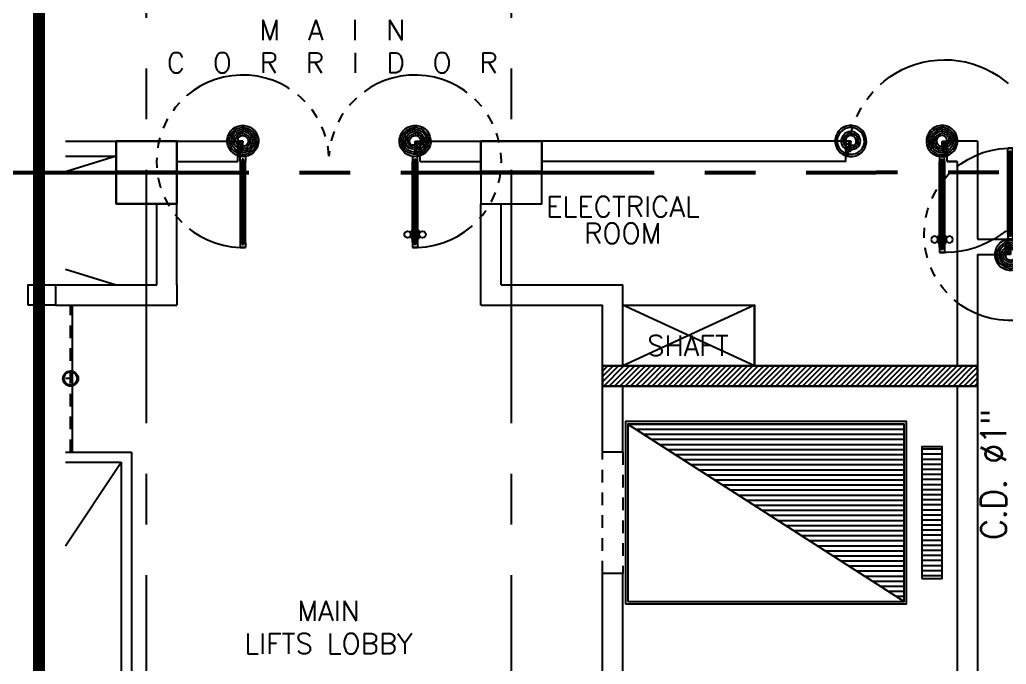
# Model space of a CAD drawing. Extents: x 417866029 to 417866302, y 43498045 to 43498122.
# Drawn here: x 417866034.15 to 417866043.89, y 43498074.12 to 43498080.49 of the extents above; entities that cross this region are included whole.
import ezdxf
from ezdxf.enums import TextEntityAlignment as Align

# ---------------------------------------------------------------- set-up
doc = ezdxf.new("R2010")
doc.units = 0
doc.header["$MEASUREMENT"] = 0
for name, pattern in [('CENTER2', [1.125, 0.75, -0.125, 0.125, -0.125]), ('CENTERX2', [4, 2.5, -0.5, 0.5, -0.5]), ('HIDDEN', [0.375, 0.25, -0.125]), ('HIDDEN2', [0.1875, 0.125, -0.0625])]:
    doc.linetypes.add(name, pattern=pattern)
doc.layers.get('0').update_dxf_attribs({"linetype": 'CONTINUOUS'})
for name, color, linetype in [('AC-TEXT', 2, 'CONTINUOUS'), ('AXES', 11, 'CENTERX2'), ('COL', 11, 'CONTINUOUS'), ('DOOR', 11, 'CONTINUOUS'), ('ELEV', 2, 'CONTINUOUS'), ('HAT', 11, 'CONTINUOUS'), ('HIDDEN', 11, 'HIDDEN2'), ('LIFTS', 11, 'CONTINUOUS'), ('RM-NAME', 11, 'CONTINUOUS'), ('SHAFT', 11, 'CONTINUOUS'), ('STR', 11, 'CONTINUOUS'), ('WALL', 11, 'CONTINUOUS')]:
    doc.layers.add(name, color=color, linetype=linetype)
doc.styles.add('ROMANS', font='ROMANS.shx', dxfattribs={"width": 0.6})

# ---------------------------------------------------------------- blocks, each defined once
blk = doc.blocks.new('*X30')
at = {"color": 0}
for p, q in [((503898.8980285886, 131750), (506611.9327893695, 131750)), ((503976.7551405845, 131700), (506611.9327893695, 131700)), ((504054.6122525804, 131650), (506611.9327893695, 131650)), ((504132.4693645762, 131600), (506611.9327893695, 131600)), ((504210.3264765721, 131550), (506611.9327893695, 131550)), ((504288.183588568, 131500), (506611.9327893695, 131500)), ((504366.0407005639, 131450), (506611.9327893695, 131450)), ((504443.8978125597, 131400), (506611.9327893695, 131400)), ((504521.7549245557, 131350), (506611.9327893695, 131350)), ((504599.6120365515, 131300), (506611.9327893695, 131300)), ((504677.4691485474, 131250), (506611.9327893695, 131250)), ((504755.3262605433, 131200), (506611.9327893695, 131200)), ((504833.1833725392, 131150), (506611.9327893695, 131150)), ((504911.040484535, 131100), (506611.9327893695, 131100)), ((504988.8975965309, 131050), (506611.9327893695, 131050)), ((505066.7547085268, 131000), (506611.9327893695, 131000)), ((505144.6118205227, 130950), (506611.9327893695, 130950)), ((505222.4689325186, 130900), (506611.9327893695, 130900)), ((505300.3260445144, 130850), (506611.9327893695, 130850)), ((505378.1831565103, 130800), (506611.9327893695, 130800)), ((505456.0402685062, 130750), (506611.9327893695, 130750)), ((505533.8973805021, 130700), (506611.9327893695, 130700)), ((505611.7544924979, 130650), (506611.9327893695, 130650)), ((505689.6116044939, 130600), (506611.9327893695, 130600)), ((505767.4687164897, 130550), (506611.9327893695, 130550)), ((505845.3258284856, 130500), (506611.9327893695, 130500)), ((505923.1829404815, 130450), (506611.9327893695, 130450)), ((506001.0400524774, 130400), (506611.9327893695, 130400)), ((506078.8971644733, 130350), (506611.9327893695, 130350)), ((506156.7542764691, 130300), (506611.9327893695, 130300)), ((506234.611388465, 130250), (506611.9327893695, 130250)), ((506312.4685004609, 130200), (506611.9327893695, 130200)), ((506390.3256124568, 130150), (506611.9327893695, 130150)), ((506468.1827244526, 130100), (506611.9327893695, 130100)), ((506546.0398364485, 130050), (506611.9327893695, 130050))]:
    blk.add_line(p, q, dxfattribs=at)
blk = doc.blocks.new('*X29')
at = {"color": 0}
for p, q in [((140176.4757005259, 227700), (140376.4757005259, 227700)), ((140176.4757005259, 227650), (140376.4757005259, 227650)), ((140176.4757005259, 227600), (140376.4757005259, 227600)), ((140176.4757005259, 227550), (140376.4757005259, 227550)), ((140176.4757005259, 227500), (140376.4757005259, 227500)), ((140176.4757005259, 227450), (140376.4757005259, 227450)), ((140176.4757005259, 227400), (140376.4757005259, 227400)), ((140176.4757005259, 227350), (140376.4757005259, 227350)), ((140176.4757005259, 227300), (140376.4757005259, 227300)), ((140176.4757005259, 227250), (140376.4757005259, 227250)), ((140176.4757005259, 227200), (140376.4757005259, 227200)), ((140176.4757005259, 227150), (140376.4757005259, 227150)), ((140176.4757005259, 227100), (140376.4757005259, 227100)), ((140176.4757005259, 227050), (140376.4757005259, 227050)), ((140176.4757005259, 227000), (140376.4757005259, 227000)), ((140176.4757005259, 226950), (140376.4757005259, 226950)), ((140176.4757005259, 226900), (140376.4757005259, 226900)), ((140176.4757005259, 226850), (140376.4757005259, 226850)), ((140176.4757005259, 226800), (140376.4757005259, 226800)), ((140176.4757005259, 226750), (140376.4757005259, 226750)), ((140176.4757005259, 226700), (140376.4757005259, 226700)), ((140176.4757005259, 226650), (140376.4757005259, 226650)), ((140176.4757005259, 226600), (140376.4757005259, 226600)), ((140176.4757005259, 226550), (140376.4757005259, 226550)), ((140176.4757005259, 226500), (140376.4757005259, 226500)), ((140176.4757005259, 226450), (140376.4757005259, 226450))]:
    blk.add_line(p, q, dxfattribs=at)
blk = doc.blocks.new('A$C272A55A0')
at = {"layer": 'DOOR', "color": 0, "linetype": 'ByBlock'}
for p, q in [((-0.0001203324354719371, 900.3541752648598), (-0.0001203324500238523, 1050.354175264831)), ((49.99987966756453, 1050.354175264918), (-0.0001203324354719371, 1050.354175264918)), ((49.99987966756453, 950.354175264918), (49.99987966756453, 1050.354175264918)), ((1749.999879667535, 950.354175264918), (1749.999879667535, 1050.354175264918)), ((1749.999879667535, 1050.354175264918), (1799.999879667535, 1050.354175264918)), ((1799.999879667535, 1050.354175264918), (1799.999879667535, 900.354175264918)), ((-0.0001203324354719371, 900.354175264918), (24.99987966756453, 900.354175264918)), ((24.99987966756453, 950.354175264918), (49.99987966756453, 950.354175264918)), ((24.99987966756453, 900.354175264918), (24.99987966756453, 950.354175264918)), ((74.99987966756453, 900.354175264918), (24.99987966756453, 900.354175264918)), ((24.99987966756453, 850.354175264918), (24.99987966756453, 900.354175264918)), ((74.99987966756453, 900.354175264918), (74.99987966756453, 850.354175264918)), ((1724.999879667535, 900.354175264918), (1774.999879667535, 900.354175264918)), ((1724.999879667535, 900.354175264918), (1724.999879667535, 850.354175264918)), ((1774.999879667535, 950.354175264918), (1749.999879667535, 950.354175264918)), ((1774.999879667535, 900.354175264918), (1774.999879667535, 950.354175264918)), ((1799.999879667535, 900.354175264918), (1774.999879667535, 900.354175264918)), ((1774.999879667535, 850.354175264918), (1774.999879667535, 900.354175264918)), ((41.99987966756453, 850.354175264918), (24.99987966756453, 850.354175264918)), ((57.99987966756453, 870.354175264918), (41.99987966756453, 870.354175264918)), ((41.99987966756453, 870.354175264918), (41.99987966756453, 850.354175264918)), ((57.99987966756453, 850.354175264918), (57.99987966756453, 870.354175264918)), ((74.99987966756453, 850.354175264918), (57.99987966756453, 850.354175264918)), ((1724.999879667535, 850.354175264918), (1741.999879667535, 850.354175264918)), ((1741.999879667535, 870.354175264918), (1757.999879667535, 870.354175264918)), ((1741.999879667535, 850.354175264918), (1741.999879667535, 870.354175264918)), ((1757.999879667535, 870.354175264918), (1757.999879667535, 850.354175264918)), ((1757.999879667535, 850.354175264918), (1774.999879667535, 850.354175264918)), ((1717.799879667495, 160.1117180435103), (1708.799879667495, 160.1117180435103)), ((1708.799879667495, 95.31171804352198), (1708.799879667495, 160.1117180435103)), ((1724.999879667535, 172.7117180435162), (1717.799879667495, 172.7117180435162)), ((1717.799879667495, 172.7117180435162), (1717.799879667495, 82.71171804351616)), ((1717.799879667495, 95.31171804352198), (1717.799879667495, 160.1117180435103)), ((1774.999879667535, 172.7117180435162), (1782.199879667576, 172.7117180435162)), ((1782.199879667576, 172.7117180435162), (1782.199879667576, 82.71171804351616)), ((1782.199879667576, 160.1117180435103), (1791.199879667576, 160.1117180435103)), ((1782.199879667576, 95.31171804352198), (1782.199879667576, 160.1117180435103)), ((1791.199879667576, 95.31171804352198), (1791.199879667576, 160.1117180435103)), ((24.99987966756453, 50.35417526491801), (41.99987966753542, 50.35417526491801)), ((24.99987966756453, 50.35417526491801), (24.99987966756453, 0.3541752649180125)), ((24.99987966756453, 0.3541752649180125), (74.99987966756453, 0.3541752649180125)), ((74.99987966756453, 0.3541752649180125), (24.99987966756453, 0.3541752649180125)), ((41.99987966753542, 50.35417526491801), (41.99987966753542, 30.35417526491801)), ((41.99987966756453, 30.35417526491801), (57.99987966756453, 30.35417526491801)), ((57.99987966756453, 50.35417526491801), (74.99987966756453, 50.35417526491801)), ((57.99987966756453, 50.35417526491801), (57.99987966756453, 30.35417526491801)), ((74.99987966756453, 50.35417526491801), (74.99987966704066, 0.3541752648889087)), ((1717.799879667495, 95.31171804352198), (1708.799879667495, 95.31171804352198)), ((1724.999879667535, 82.71171804351616), (1717.799879667495, 82.71171804351616)), ((1741.999879667535, 50.35417526491801), (1724.999879667535, 50.35417526491801)), ((1724.999879667535, 50.35417526491801), (1724.999879668059, 0.3541752648889087)), ((1774.999879667535, 0.3541752649180125), (1724.999879667535, 0.3541752649180125)), ((1724.999879667535, 0.3541752649180125), (1774.999879667535, 0.3541752649180125)), ((1741.999879667535, 50.35417526491801), (1741.999879667535, 30.35417526491801)), ((1757.999879667535, 30.35417526491801), (1741.999879667535, 30.35417526491801)), ((1774.999879667535, 50.35417526491801), (1757.999879667565, 50.35417526491801)), ((1757.999879667565, 50.35417526491801), (1757.999879667565, 30.35417526491801)), ((1774.999879667535, 82.71171804351616), (1782.199879667576, 82.71171804351616)), ((1774.999879667535, 50.35417526491801), (1774.999879667535, 0.3541752649180125)), ((1782.199879667576, 95.31171804352198), (1791.199879667576, 95.31171804352198))]:
    blk.add_line(p, q, dxfattribs=at)
at = {"layer": 'DOOR', "color": 9, "linetype": 'ByBlock'}
for p, q in [((49.99987966756453, 1050.354175264918), (-0.0001203324354719371, 1010.208440949064)), ((49.99987966756453, 1050.354175264918), (-0.0001203324354719371, 936.6442452724732)), ((49.99987966756453, 1050.354175264918), (36.64259362407029, 950.354175264918)), ((1749.999879667535, 1050.354175264918), (1799.999879667535, 1010.208440949064)), ((1749.999879667535, 1050.354175264918), (1799.999879667535, 936.6442452724732)), ((1749.999879667535, 1050.354175264918), (1763.35716571103, 950.354175264918))]:
    blk.add_line(p, q, dxfattribs=at)
at = {"layer": 'DOOR', "linetype": 'ByBlock'}
for p, q in [((24.99987966756453, 850.354175264918), (24.99987966756453, 50.35417526491801)), ((41.99987966756453, 850.354175264918), (41.99987966753542, 50.35417526491801)), ((57.99987966756453, 850.354175264918), (57.99987966756453, 50.35417526491801)), ((74.99987966756453, 50.35417526491801), (74.99987966756453, 850.354175264918)), ((1724.999879667535, 50.35417526491801), (1724.999879667535, 850.354175264918)), ((1741.999879667535, 850.354175264918), (1741.999879667535, 50.35417526491801)), ((1757.999879667535, 850.354175264918), (1757.999879667565, 50.35417526491801)), ((1774.999879667535, 850.354175264918), (1774.999879667535, 50.35417526491801))]:
    blk.add_line(p, q, dxfattribs=at)
at = {"layer": 'DOOR', "color": 0, "linetype": 'ByBlock'}
for centre in [(1676.468935452576, 127.7117180435162), (1823.530823882553, 127.7117180435162)]:
    blk.add_circle(centre, 32.39999999998526, dxfattribs=at)
at = {"layer": 'DOOR', "color": 9, "linetype": 'ByBlock'}
for centre, radius, start, end in [((49.99987966756453, 1050.354175264918), 54.40195781277725, 203.2073828919769, 270), ((49.99987966756453, 1050.354175264918), 74.40195781277725, 227.7764264168309, 270), ((49.99987966756453, 1050.354175264918), 34.40195781277725, 180, 270), ((49.99987966756453, 1050.354175264918), 14.40195781277725, 180, 270), ((1749.999879667535, 1050.354175264918), 14.40195781277725, 270, 0), ((1749.999879667535, 1050.354175264918), 34.40195781277725, 270, 0), ((1749.999879667535, 1050.354175264918), 54.40195781277725, 270, 336.7926171080232), ((1749.999879667535, 1050.354175264918), 74.40195781277725, 270, 312.2235735831691), ((49.99987966756453, 1050.354175264918), 94.40195781277725, 238.0181880330829, 270), ((49.99987966756453, 1050.354175264918), 114.4019578127773, 244.083841882062, 257.3774258712915), ((49.99987966756453, 1050.354175264918), 134.4019578127773, 248.1598493930308, 259.2800236451595), ((49.99987966756453, 1050.354175264918), 154.4019578127773, 251.1052885492919, 256.2857707775486), ((1749.999879667535, 1050.354175264918), 94.40195781277725, 270, 301.9818119669171), ((1749.999879667535, 1050.354175264918), 114.4019578127773, 282.6225741287084, 295.916158117938), ((1749.999879667535, 1050.354175264918), 134.4019578127773, 280.7199763548405, 291.8401506069692), ((1749.999879667535, 1050.354175264918), 154.4019578127773, 283.7142292224514, 288.8947114507081)]:
    blk.add_arc(centre, radius, start, end, dxfattribs=at)
at = {"layer": 'DOOR', "linetype": 'HIDDEN', "ltscale": 0.5}
for centre, radius, start, end in [((49.99987966756453, 851.395841931575), 851.4087845464003, 268.3173765331032, 3.296482377102192), ((1749.999879667521, 851.3958419315459), 851.4087845463584, 176.7035176228957, 271.6826234668978)]:
    blk.add_arc(centre, radius, start, end, dxfattribs=at)
at = {"layer": 'WALL', "linetype": 'ByBlock'}
blk.add_line((1799.999879667565, 900.3541752650344), (1799.99987966755, 1050.354175265005), dxfattribs=at)
blk = doc.blocks.new('DOOR-10')
at = {"layer": 'DOOR', "color": 0, "linetype": 'ByBlock'}
for p, q in [((-25.69739139656303, 1099.999999999069), (-75.69739139656303, 1099.999999999069)), ((-75.69739139656303, 1099.999999999069), (-25.69739139656303, 1099.999999999069)), ((-75.69739139656303, 1049.999999999069), (-75.69739139603917, 1099.999999999098)), ((-25.69739139656303, 1049.999999999069), (-25.69739139656303, 1099.999999999069)), ((-82.89739139663288, 1005.042457220465), (-91.89739139663288, 1005.042457220465)), ((-91.89739139663288, 1005.042457220465), (-91.89739139663288, 940.2424572204764)), ((-75.69739139656303, 1017.642457220471), (-82.89739139663288, 1017.642457220471)), ((-82.89739139663288, 927.6424572204705), (-82.89739139663288, 1017.642457220471)), ((-82.89739139663288, 1005.042457220465), (-82.89739139663288, 940.2424572204764)), ((-58.69739139656303, 1049.999999999069), (-75.69739139656303, 1049.999999999069)), ((-42.69739139656303, 1069.999999999069), (-58.69739139656303, 1069.999999999069)), ((-58.69739139656303, 1049.999999999069), (-58.69739139656303, 1069.999999999069)), ((-42.69739139656303, 1049.999999999069), (-42.69739139656303, 1069.999999999069)), ((-25.69739139656303, 1049.999999999069), (-42.69739139656303, 1049.999999999069)), ((-25.69739139656303, 1017.642457220471), (-18.49739139649319, 1017.642457220471)), ((-18.49739139649319, 927.6424572204705), (-18.49739139649319, 1017.642457220471)), ((-18.49739139649319, 1005.042457220465), (-9.497391396493185, 1005.042457220465)), ((-18.49739139649319, 1005.042457220465), (-18.49739139649319, 940.2424572204764)), ((-9.497391396493185, 1005.042457220465), (-9.497391396493185, 940.2424572204764)), ((-82.89739139663288, 940.2424572204764), (-91.89739139663288, 940.2424572204764)), ((-75.69739139656303, 927.6424572204705), (-82.89739139663288, 927.6424572204705)), ((-25.69739139656303, 927.6424572204705), (-18.49739139649319, 927.6424572204705)), ((-18.49739139649319, 940.2424572204764), (-9.497391396493185, 940.2424572204764)), ((-75.69739139534067, 200), (-58.69739139534067, 200)), ((-75.69739139534067, 150), (-75.69739139534067, 200)), ((-58.69739139534067, 200), (-58.69739139534067, 180)), ((-42.69739139534067, 200), (-25.69739139534067, 200)), ((-42.69739139534067, 180), (-42.69739139534067, 200)), ((-25.69739139534067, 200), (-25.69739139534067, 150)), ((-1000.697391395341, 0), (-1000.697391395341, 150)), ((-1000.697391395341, 150), (-975.6973913953407, 150)), ((-1000.697391395341, 150), (-1000.697391395341, 0)), ((-975.6973913953407, 150), (-975.6973913953407, 100)), ((-975.6973913953407, 100), (-950.6973913953407, 100)), ((-950.6973913953407, 100), (-950.6973913953407, 0)), ((-75.69739139534067, 150), (-25.69739139534067, 150)), ((-58.69739139534067, 180), (-42.69739139534067, 180)), ((-50.69739139534067, 100), (-50.69739139534067, 0)), ((-25.69739139534067, 100), (-50.69739139534067, 100)), ((-0.6973913953406736, 150), (-25.69739139534067, 150)), ((-25.69739139534067, 150), (-25.69739139534067, 100)), ((-950.6973913953407, 0), (-1000.697391395341, 0)), ((-50.69739139534067, 0), (-0.6973913953406736, 0))]:
    blk.add_line(p, q, dxfattribs=at)
at = {"layer": 'DOOR', "linetype": 'ByBlock'}
for p, q in [((-75.69739139656303, 1049.999999999069), (-75.69739139534067, 200)), ((-58.69739139534067, 200), (-58.69739139656303, 1049.999999999069)), ((-42.69739139534067, 200), (-42.69739139656303, 1049.999999999069)), ((-25.69739139534067, 200), (-25.69739139656303, 1049.999999999069))]:
    blk.add_line(p, q, dxfattribs=at)
at = {"layer": 'DOOR', "color": 9, "linetype": 'ByBlock'}
for p, q in [((-950.6973913953407, 0), (-1000.697391395341, 113.7099299924448)), ((-950.6973913953407, 0), (-964.0546774388058, 100)), ((-50.69739139534067, 0), (-0.6973913953406736, 113.7099299924448)), ((-50.69739139534067, 0), (-37.34010535187554, 100)), ((-0.6973913953406736, 0), (-0.6973913953406736, 150)), ((-950.6973913953407, 0), (-1000.697391395341, 40.1457343158545)), ((-50.69739139534067, 0), (-0.6973913953406736, 40.1457343158545))]:
    blk.add_line(p, q, dxfattribs=at)
at = {"layer": 'DOOR', "color": 0, "linetype": 'ByBlock'}
for centre in [(-124.2283356115222, 972.6424572204705), (22.83355281845434, 972.6424572204705)]:
    blk.add_circle(centre, 32.39999999998526, dxfattribs=at)
at = {"layer": 'DOOR', "linetype": 'HIDDEN', "ltscale": 0.5}
blk.add_arc((-23.39897476031911, 149.138342134087), 952.2988064575108, 93.14815770431052, 179.9481576940245, dxfattribs=at)
at = {"layer": 'DOOR', "color": 9, "linetype": 'ByBlock'}
for centre, radius, start, end in [((-950.6973913953407, 0), 154.4019578127773, 103.7142292212167, 108.8947114515936), ((-950.6973913953407, 0), 134.4019578127773, 100.7199763555959, 111.8401506085482), ((-50.69739139534067, 0), 134.4019578127773, 68.15984939145177, 79.28002364440412), ((-50.69739139534067, 0), 114.4019578127773, 64.0838418833441, 77.3774258719247), ((-50.69739139534067, 0), 154.4019578127773, 71.10528854840643, 76.28577077878333), ((-950.6973913953407, 0), 94.40195781277725, 90, 121.981811965689), ((-950.6973913953407, 0), 74.40195781277725, 90, 132.2235735847074), ((-950.6973913953407, 0), 54.40195781277725, 90, 156.7926171089788), ((-950.6973913953407, 0), 34.40195781277725, 90, 180), ((-950.6973913953407, 0), 14.40195781277725, 90, 180), ((-50.69739139534067, 0), 94.40195781277725, 58.01818803431096, 90), ((-50.69739139534067, 0), 74.40195781277725, 47.7764264152926, 90), ((-50.69739139534067, 0), 54.40195781277725, 23.20738289102122, 90), ((-50.69739139534067, 0), 34.40195781277725, 0, 90), ((-50.69739139534067, 0), 14.40195781277725, 0, 90)]:
    blk.add_arc(centre, radius, start, end, dxfattribs=at)
blk = doc.blocks.new('RM1')
at = {"layer": 'RM-NAME', "style": 'ROMANS'}
for tag, p in [('ROOMNAME1', (0, 323.8095238059759)), ('ROOMNAME2', (0, 0))]:
    blk.add_attdef(tag, text='', height=200, dxfattribs=at).set_placement(p, align=Align.MIDDLE)
blk = doc.blocks.new('*X61')
at = {"color": 0}
for p, q in [((197838.5567844536, 143638.8220065047), (197999.4687517605, 143799.7339738116)), ((197838.5567844536, 143691.8550150937), (197946.4357431715, 143799.7339738116)), ((197838.5567844536, 143744.8880236827), (197893.4027345825, 143799.7339738116)), ((197852.5017603495, 143599.7339738117), (198052.5017603495, 143799.7339738116)), ((197905.5347689385, 143599.7339738117), (198105.5347689385, 143799.7339738116)), ((197958.5677775275, 143599.7339738117), (198158.5677775275, 143799.7339738116)), ((198011.6007861165, 143599.7339738117), (198211.6007861165, 143799.7339738116)), ((198064.6337947055, 143599.7339738117), (198264.6337947055, 143799.7339738116)), ((198117.6668032945, 143599.7339738117), (198317.6668032945, 143799.7339738116)), ((198170.6998118834, 143599.7339738117), (198370.6998118834, 143799.7339738116)), ((198223.7328204724, 143599.7339738117), (198423.7328204724, 143799.7339738116)), ((198276.7658290614, 143599.7339738117), (198476.7658290614, 143799.7339738116)), ((198329.7988376504, 143599.7339738117), (198529.7988376504, 143799.7339738116)), ((198382.8318462394, 143599.7339738117), (198582.8318462394, 143799.7339738116)), ((198435.8648548284, 143599.7339738116), (198635.8648548284, 143799.7339738116)), ((198488.8978634174, 143599.7339738116), (198688.8978634174, 143799.7339738116)), ((198541.9308720064, 143599.7339738116), (198741.9308720064, 143799.7339738116)), ((198594.9638805954, 143599.7339738116), (198794.9638805954, 143799.7339738116)), ((198647.9968891844, 143599.7339738116), (198847.9968891844, 143799.7339738116)), ((198701.0298977734, 143599.7339738116), (198901.0298977734, 143799.7339738116)), ((198754.0629063623, 143599.7339738116), (198954.0629063623, 143799.7339738116)), ((198807.0959149514, 143599.7339738116), (199007.0959149514, 143799.7339738116)), ((198860.1289235403, 143599.7339738116), (199060.1289235403, 143799.7339738116)), ((198913.1619321293, 143599.7339738116), (199113.1619321293, 143799.7339738116)), ((198966.1949407183, 143599.7339738116), (199166.1949407183, 143799.7339738116)), ((199019.2279493073, 143599.7339738116), (199219.2279493073, 143799.7339738116)), ((199072.2609578963, 143599.7339738116), (199272.2609578963, 143799.7339738116)), ((199125.2939664853, 143599.7339738116), (199325.2939664853, 143799.7339738116)), ((199178.3269750743, 143599.7339738116), (199378.3269750743, 143799.7339738116)), ((199231.3599836633, 143599.7339738116), (199431.3599836633, 143799.7339738116)), ((199284.3929922523, 143599.7339738116), (199484.3929922523, 143799.7339738116)), ((199337.4260008413, 143599.7339738116), (199537.4260008413, 143799.7339738116)), ((199390.4590094303, 143599.7339738116), (199590.4590094303, 143799.7339738116)), ((199443.4920180192, 143599.7339738116), (199643.4920180192, 143799.7339738116)), ((199496.5250266082, 143599.7339738116), (199696.5250266082, 143799.7339738116)), ((199549.5580351972, 143599.7339738116), (199749.5580351972, 143799.7339738116)), ((199602.5910437862, 143599.7339738116), (199802.5910437862, 143799.7339738116)), ((199655.6240523752, 143599.7339738116), (199855.6240523752, 143799.7339738116)), ((199708.6570609642, 143599.7339738116), (199908.6570609642, 143799.7339738116)), ((199761.6900695532, 143599.7339738116), (199961.6900695532, 143799.7339738116)), ((199814.7230781422, 143599.7339738116), (200014.7230781422, 143799.7339738116)), ((199867.7560867312, 143599.7339738116), (200067.7560867312, 143799.7339738116)), ((199920.7890953202, 143599.7339738116), (200120.7890953202, 143799.7339738116)), ((199973.8221039091, 143599.7339738116), (200173.8221039092, 143799.7339738116)), ((200026.8551124981, 143599.7339738116), (200226.8551124981, 143799.7339738116)), ((200079.8881210871, 143599.7339738116), (200279.8881210871, 143799.7339738116)), ((200132.9211296761, 143599.7339738116), (200332.9211296761, 143799.7339738116)), ((200185.9541382651, 143599.7339738116), (200385.9541382651, 143799.7339738116)), ((200238.9871468541, 143599.7339738116), (200438.9871468541, 143799.7339738116)), ((200292.0201554431, 143599.7339738116), (200492.0201554431, 143799.7339738116)), ((200345.0531640321, 143599.7339738116), (200545.0531640321, 143799.7339738116)), ((200398.0861726211, 143599.7339738116), (200598.0861726211, 143799.7339738116)), ((200451.1191812101, 143599.7339738116), (200651.1191812101, 143799.7339738116)), ((200504.1521897991, 143599.7339738116), (200704.1521897991, 143799.7339738116)), ((200557.185198388, 143599.7339738116), (200757.1851983881, 143799.7339738116)), ((200610.218206977, 143599.7339738116), (200810.218206977, 143799.7339738116)), ((200663.251215566, 143599.7339738116), (200863.251215566, 143799.7339738116)), ((200716.284224155, 143599.7339738116), (200916.284224155, 143799.7339738116)), ((200769.317232744, 143599.7339738116), (200969.317232744, 143799.7339738116)), ((200822.350241333, 143599.7339738116), (201022.350241333, 143799.7339738116)), ((200875.383249922, 143599.7339738116), (201075.383249922, 143799.7339738116)), ((200928.416258511, 143599.7339738116), (201128.416258511, 143799.7339738116)), ((200981.4492671, 143599.7339738116), (201181.4492671, 143799.7339738116)), ((201034.482275689, 143599.7339738116), (201234.482275689, 143799.7339738116)), ((201087.5152842779, 143599.7339738116), (201287.515284278, 143799.7339738116)), ((201140.5482928669, 143599.7339738116), (201340.548292867, 143799.7339738116)), ((201193.5813014559, 143599.7339738116), (201393.5813014559, 143799.7339738116)), ((201246.6143100449, 143599.7339738116), (201446.6143100449, 143799.7339738116)), ((201299.6473186339, 143599.7339738116), (201499.6473186339, 143799.7339738116)), ((201352.6803272229, 143599.7339738116), (201538.5557043094, 143785.6093508981)), ((201405.7133358119, 143599.7339738116), (201538.5557043094, 143732.5763423091)), ((201458.7463444009, 143599.7339738116), (201538.5557043094, 143679.5433337201)), ((201511.7793529899, 143599.7339738116), (201538.5557043094, 143626.5103251312))]:
    blk.add_line(p, q, dxfattribs=at)
blk = doc.blocks.new('C5')
at = {"layer": 'HAT', "linetype": 'ByBlock'}
h = blk.add_hatch(dxfattribs=at)
h.set_pattern_fill('ANSI31', color=256, scale=300, style=0)
h.set_pattern_definition([(45, (-223356.1822811712, -51411.00533739349), (-26.51650429449553, 26.51650429449553), [])])
h.paths.add_polyline_path([(300.0000000001455, 300.0000000000218), (0, 300.0000000000146), (0, 1.455191522836685e-11), (300.0000000001164, 3.637978807091713e-11)])
h.paths.add_polyline_path([(599.9999999999709, 300.0000000000073), (300.0000000001455, 300.0000000000073), (300.0000000000873, 4.365574568510056e-11), (600, 6.548361852765083e-11)])
at = {"layer": 'COL'}
blk.add_lwpolyline([(600, 300.0000000000509), (0, 300.0000000000218), (0, 2.91038304567337e-11), (600, 5.820766091346741e-11)], close=True, dxfattribs=at)

msp = doc.modelspace()

# ---------------------------------------------------------------- linework, layer by layer
at = {"layer": 'AXES'}
for p, q in [((417866035.4034642, 43498044.50641705), (417866035.4034642, 43498121.77705345)), ((417866035.4034642, 43498044.50641705), (417866035.4034642, 43498121.77705345)), ((417866039.0034642, 43498044.50641705), (417866039.0034642, 43498121.77705345)), ((417866039.0034642, 43498044.50641705), (417866039.0034642, 43498121.77705345)), ((417866029.9125524, 43498078.99071069), (417866042.6034642, 43498078.99071069)), ((417866029.9125524, 43498078.97071069), (417866042.6034642, 43498078.97071069)), ((417866102.8126107, 43498078.99071069), (417866042.6034642, 43498078.99071069)), ((417866102.8126107, 43498078.97071069), (417866042.6034642, 43498078.97071069))]:
    msp.add_line(p, q, dxfattribs=at)
at = {"layer": 'COL'}
for points in [[(417866034.2362839, 43498077.67100453), (417866034.2362839, 43498077.87100454), (417866034.5034631, 43498077.87071069), (417866034.5034631, 43498077.67071069)], [(417866039.9034653, 43498077.07071069), (417866039.9034653, 43498076.87071069), (417866043.6034642, 43498076.87071069), (417866043.6034642, 43498077.07071069)]]:
    msp.add_lwpolyline(points, close=True, dxfattribs=at)
at = {"layer": 'ELEV', "linetype": 'CENTER2', "const_width": 0.12}
msp.add_lwpolyline([(417866034.3413261, 43498049.99444725), (417866034.3413261, 43498113.83270772)], dxfattribs=at)
at = {"layer": 'HIDDEN'}
for p, q in [((417866039.9034653, 43498075.02071069), (417866039.9034653, 43498076.22071069)), ((417866040.1034653, 43498076.22071069), (417866040.1034653, 43498075.02071069))]:
    msp.add_line(p, q, dxfattribs=at)
at = {"layer": 'LIFTS'}
msp.add_line((417866040.1534653, 43498076.49571069), (417866042.8784642, 43498074.74571069), dxfattribs=at)
for points in [[(417866040.1284652, 43498074.72071069), (417866042.9034642, 43498074.72071069), (417866042.9034642, 43498076.52071069), (417866040.1284652, 43498076.52071069)], [(417866040.1534653, 43498074.74571069), (417866042.8784642, 43498074.74571069), (417866042.8784642, 43498076.49571069), (417866040.1534653, 43498076.49571069)], [(417866043.0534642, 43498074.97071069), (417866043.2534642, 43498074.97071069), (417866043.2534642, 43498076.27071069), (417866043.0534642, 43498076.27071069)]]:
    msp.add_lwpolyline(points, close=True, dxfattribs=at)
at = {"layer": 'SHAFT'}
for p, q in [((417866035.1034642, 43498079.14071069), (417866034.6027731, 43498078.98561856)), ((417866034.6027731, 43498078.02580258), (417866035.1034636, 43498077.87071069)), ((417866041.4034653, 43498077.07071069), (417866040.1034653, 43498077.67071069)), ((417866041.4034653, 43498077.67071069), (417866040.1034653, 43498077.07071069)), ((417866040.3284642, 43498077.67071069), (417866041.4034653, 43498077.67071069)), ((417866041.4034653, 43498077.07071069), (417866041.4034653, 43498077.67071069)), ((417866034.6027731, 43498075.29467399), (417866035.1534642, 43498076.12071069))]:
    msp.add_line(p, q, dxfattribs=at)
at = {"layer": 'STR'}
for p, q in [((417866034.3734642, 43498076.22071069), (417866034.3734642, 43498077.67071069)), ((417866034.6734642, 43498076.22071069), (417866034.6734642, 43498077.67071069)), ((417866034.6534642, 43498076.94571069), (417866034.6027731, 43498076.94571068)), ((417866034.6027731, 43498076.22071069), (417866035.2534642, 43498076.22071069)), ((417866035.2534642, 43498076.22071069), (417866035.2534642, 43498072.12071069)), ((417866034.6027731, 43498076.12071069), (417866035.1534642, 43498076.12071069)), ((417866035.1534642, 43498076.12071069), (417866035.1534642, 43498072.22071069))]:
    msp.add_line(p, q, dxfattribs=at)
at = {"layer": 'STR', "linetype": 'HIDDEN2'}
msp.add_line((417866034.6534642, 43498076.22071069), (417866034.6534642, 43498077.67071069), dxfattribs=at)
at = {"layer": 'STR'}
for radius in [0.075, 0.065]:
    msp.add_circle((417866034.6534642, 43498076.94571069), radius, dxfattribs=at)
at = {"layer": 'WALL'}
for p, q in [((417866034.6027731, 43498079.2907185), (417866035.1034642, 43498079.29071971)), ((417866035.7034642, 43498079.2907107), (417866036.3034642, 43498079.2907107)), ((417866036.3034642, 43498079.09071069), (417866036.3034642, 43498079.2907107)), ((417866038.1034642, 43498079.2907107), (417866038.7034642, 43498079.2907107)), ((417866038.1034642, 43498079.09071069), (417866038.1034642, 43498079.2907107)), ((417866042.3034642, 43498079.2907107), (417866039.3034642, 43498079.2907107)), ((417866042.3034642, 43498079.09071069), (417866042.3034642, 43498079.2907107)), ((417866043.6034642, 43498079.2907107), (417866043.3034642, 43498079.2907107)), ((417866043.3034642, 43498079.09071069), (417866043.3034642, 43498079.2907107)), ((417866043.3034642, 43498079.09071069), (417866043.3034642, 43498079.2907107)), ((417866043.6034642, 43498079.2907107), (417866043.6034642, 43498078.32071069)), ((417866034.6027731, 43498079.14071785), (417866035.1034642, 43498079.14071894)), ((417866035.7034642, 43498079.09071069), (417866036.3034642, 43498079.09071069)), ((417866038.1034642, 43498079.09071069), (417866038.7034642, 43498079.09071069)), ((417866042.3034642, 43498079.09071069), (417866039.3034642, 43498079.09071069)), ((417866043.4034642, 43498079.09071069), (417866043.3034642, 43498079.09071069)), ((417866043.3034642, 43498079.09071069), (417866043.4034642, 43498079.09071069)), ((417866043.4034642, 43498079.09071069), (417866043.4034642, 43498077.07071069)), ((417866035.5034642, 43498077.87071069), (417866035.5034642, 43498078.67071069)), ((417866035.7034642, 43498077.87071069), (417866035.7034642, 43498078.67071069)), ((417866038.7034642, 43498077.67071069), (417866038.7034642, 43498078.67071069)), ((417866038.9034642, 43498077.87071069), (417866038.9034642, 43498078.67071069)), ((417866043.6034642, 43498078.32071069), (417866043.8784642, 43498078.32071069)), ((417866043.6034642, 43498078.17071069), (417866043.8784642, 43498078.17071069)), ((417866043.6034642, 43498078.17071069), (417866043.6034642, 43498077.07071069)), ((417866034.5034631, 43498077.87071069), (417866035.5034642, 43498077.87071069)), ((417866035.7034642, 43498077.87071069), (417866035.7034642, 43498077.67071069)), ((417866038.7034642, 43498077.67071069), (417866038.7034642, 43498077.87071069)), ((417866038.7034642, 43498077.67071069), (417866038.7034642, 43498077.87071069)), ((417866038.7034642, 43498077.67071069), (417866038.7034642, 43498077.87071069)), ((417866038.9034642, 43498077.87071069), (417866040.1034653, 43498077.87071069)), ((417866040.1034653, 43498077.07071069), (417866040.1034653, 43498077.87071069)), ((417866034.5034631, 43498077.67071069), (417866035.7034642, 43498077.67071069)), ((417866038.7034642, 43498077.67071069), (417866039.9034653, 43498077.67071069)), ((417866039.9034653, 43498077.07071069), (417866039.9034653, 43498077.67071069)), ((417866040.1034653, 43498077.67071069), (417866040.3284642, 43498077.67071069)), ((417866039.9034653, 43498076.22071069), (417866039.9034653, 43498076.87071069)), ((417866040.1034653, 43498076.22071069), (417866040.1034653, 43498076.87071069)), ((417866043.4034642, 43498076.87071069), (417866043.4034642, 43498071.87071069)), ((417866043.6034642, 43498076.87071069), (417866043.6034642, 43498072.53571069)), ((417866040.1034653, 43498076.22071069), (417866039.9034653, 43498076.22071069)), ((417866039.9034653, 43498073.72071069), (417866039.9034653, 43498075.02071069)), ((417866040.1034653, 43498075.02071069), (417866039.9034653, 43498075.02071069)), ((417866040.1034653, 43498073.72071069), (417866040.1034653, 43498075.02071069))]:
    msp.add_line(p, q, dxfattribs=at)
at = {"layer": 'WALL', "linetype": 'ByBlock'}
msp.add_line((417866043.8784642, 43498078.17071069), (417866043.8784642, 43498078.32071069), dxfattribs=at)
at = {"layer": 'WALL', "linetype": 'ByBlock', "ltscale": 0.3}
for points in [[(417866035.1034642, 43498079.29071971), (417866035.7034642, 43498079.29071971), (417866035.7034642, 43498078.99071069), (417866035.1034642, 43498078.99071069)], [(417866038.7034642, 43498079.2907107), (417866039.3034642, 43498079.2907107), (417866039.3034642, 43498078.99071069), (417866038.7034642, 43498078.99071069)], [(417866035.1034642, 43498078.97071069), (417866035.7034642, 43498078.97071069), (417866035.7034642, 43498078.67071069), (417866035.1034642, 43498078.67071069)], [(417866039.3034642, 43498078.97071069), (417866038.7034642, 43498078.97071069), (417866038.7034642, 43498078.67071069), (417866039.3034642, 43498078.67071069)], [(417866039.9034653, 43498077.0707107), (417866043.6034642, 43498077.0707107), (417866043.6034642, 43498076.87071069), (417866039.9034653, 43498076.87071069)]]:
    msp.add_lwpolyline(points, close=True, dxfattribs=at)
at = {"layer": 'WALL', "color": 62, "linetype": 'ByBlock', "ltscale": 0.3}
msp.add_lwpolyline([(417866040.1034653, 43498077.67071069), (417866041.4034642, 43498077.67071069), (417866041.4034642, 43498077.07071119), (417866040.1034653, 43498077.07071119)], close=True, dxfattribs=at)

# ---------------------------------------------------------------- block references
at = {"layer": 'COL', "linetype": 'ByBlock', "xscale": 0.0009999871253967285, "yscale": 0.001000002026557922, "zscale": 0.001}
for p in [(417866035.1034642, 43498078.99071069), (417866038.7034642, 43498078.99071069), (417866035.1034642, 43498078.67071069), (417866038.7034642, 43498078.67071069)]:
    msp.add_blockref('C5', p, dxfattribs=at)
at = {"layer": 'DOOR', "color": 0, "linetype": 'ByBlock', "ltscale": 0.3, "xscale": -0.0009999871253967285, "yscale": 0.001000002026557922, "zscale": 0.001, "rotation": 180}
msp.add_blockref('DOOR-10', (417866043.3041616, 43498079.2907107), dxfattribs=at)
at = {"layer": 'DOOR', "color": 0, "linetype": 'ByBlock', "xscale": 0.0009999871253967285, "yscale": 0.001000002026557922, "zscale": 0.001}
msp.add_blockref('A$C272A55A0', (417866036.3034644, 43498078.24035652), dxfattribs=at)
at = {"layer": 'DOOR', "color": 0, "linetype": 'ByBlock', "xscale": -0.0009999871253967285, "yscale": 0.001000002026557922, "zscale": 0.001, "rotation": 180}
msp.add_blockref('A$C272A55A0', (417866043.8784643, 43498079.22106487), dxfattribs=at)
at = {"layer": 'HAT', "xscale": 0.0009999871253967285, "yscale": 0.001000002026557922, "zscale": 0.001}
msp.add_blockref('*X61', (417865842.0649084, 43497933.27097671), dxfattribs=at)
at = {"layer": 'LIFTS', "color": 11, "xscale": 0.0009999871253967285, "yscale": 0.001000002026557922, "zscale": 0.001}
for name, p in [('*X30', (417865536.2665314, 43497944.74571069)), ('*X29', (417865902.8769885, 43497848.55093502))]:
    msp.add_blockref(name, p, dxfattribs=at)
at = {"layer": 'RM-NAME'}
ref = msp.add_blockref('RM1', (417866037.2355694, 43498080.06350436), dxfattribs=dict(at, xscale=0.0009999871253967285, yscale=0.001000002026557922, zscale=0.001))
ref.add_attrib('ROOMNAME2', 'C  O  R  R  I  D  O  R', dxfattribs={"height": 0.2, "style": 'ROMANS'}).set_placement((417866037.2355694, 43498080.06350436), align=Align.MIDDLE)
ref.add_attrib('ROOMNAME1', 'M  A  I  N', dxfattribs={"height": 0.2, "style": 'ROMANS'}).set_placement((417866037.2355694, 43498080.38731388), align=Align.MIDDLE)
ref = msp.add_blockref('RM1', (417866040.1034871, 43498078.42351096), dxfattribs=dict(at, xscale=0.0009999871253967285, yscale=0.001000002026557922, zscale=0.001))
ref.add_attrib('ROOMNAME2', 'ROOM', dxfattribs={"height": 0.2, "style": 'ROMANS'}).set_placement((417866040.1034871, 43498078.38049858), align=Align.MIDDLE)
ref.add_attrib('ROOMNAME1', 'ELECTRICAL', dxfattribs={"height": 0.2, "style": 'ROMANS'}).set_placement((417866040.1034871, 43498078.64342478), align=Align.MIDDLE)
ref = msp.add_blockref('RM1', (417866037.1990923, 43498074.32917803), dxfattribs=dict(at, xscale=0.0009999871253967285, yscale=0.001000002026557922, zscale=0.001))
ref.add_attrib('ROOMNAME2', 'LIFTS LOBBY', dxfattribs={"height": 0.2, "style": 'ROMANS'}).set_placement((417866037.1990923, 43498074.32917803), align=Align.MIDDLE)
ref.add_attrib('ROOMNAME1', 'MAIN', dxfattribs={"height": 0.2, "style": 'ROMANS'}).set_placement((417866037.1990923, 43498074.65298755), align=Align.MIDDLE)

# ---------------------------------------------------------------- texts
at = {"layer": 'AC-TEXT', "style": 'ROMANS', "width": 0.9}
msp.add_text('C.D. %%c1"', height=0.25, rotation=90, dxfattribs=at).set_placement((417866043.7622812, 43498076.00088131), align=Align.MIDDLE)
at = {"layer": 'RM-NAME', "style": 'ROMANS'}
msp.add_text('SHAFT', height=0.2, dxfattribs=at).set_placement((417866040.7456144, 43498077.27050327), align=Align.MIDDLE)

doc.saveas('drawing.dxf')
